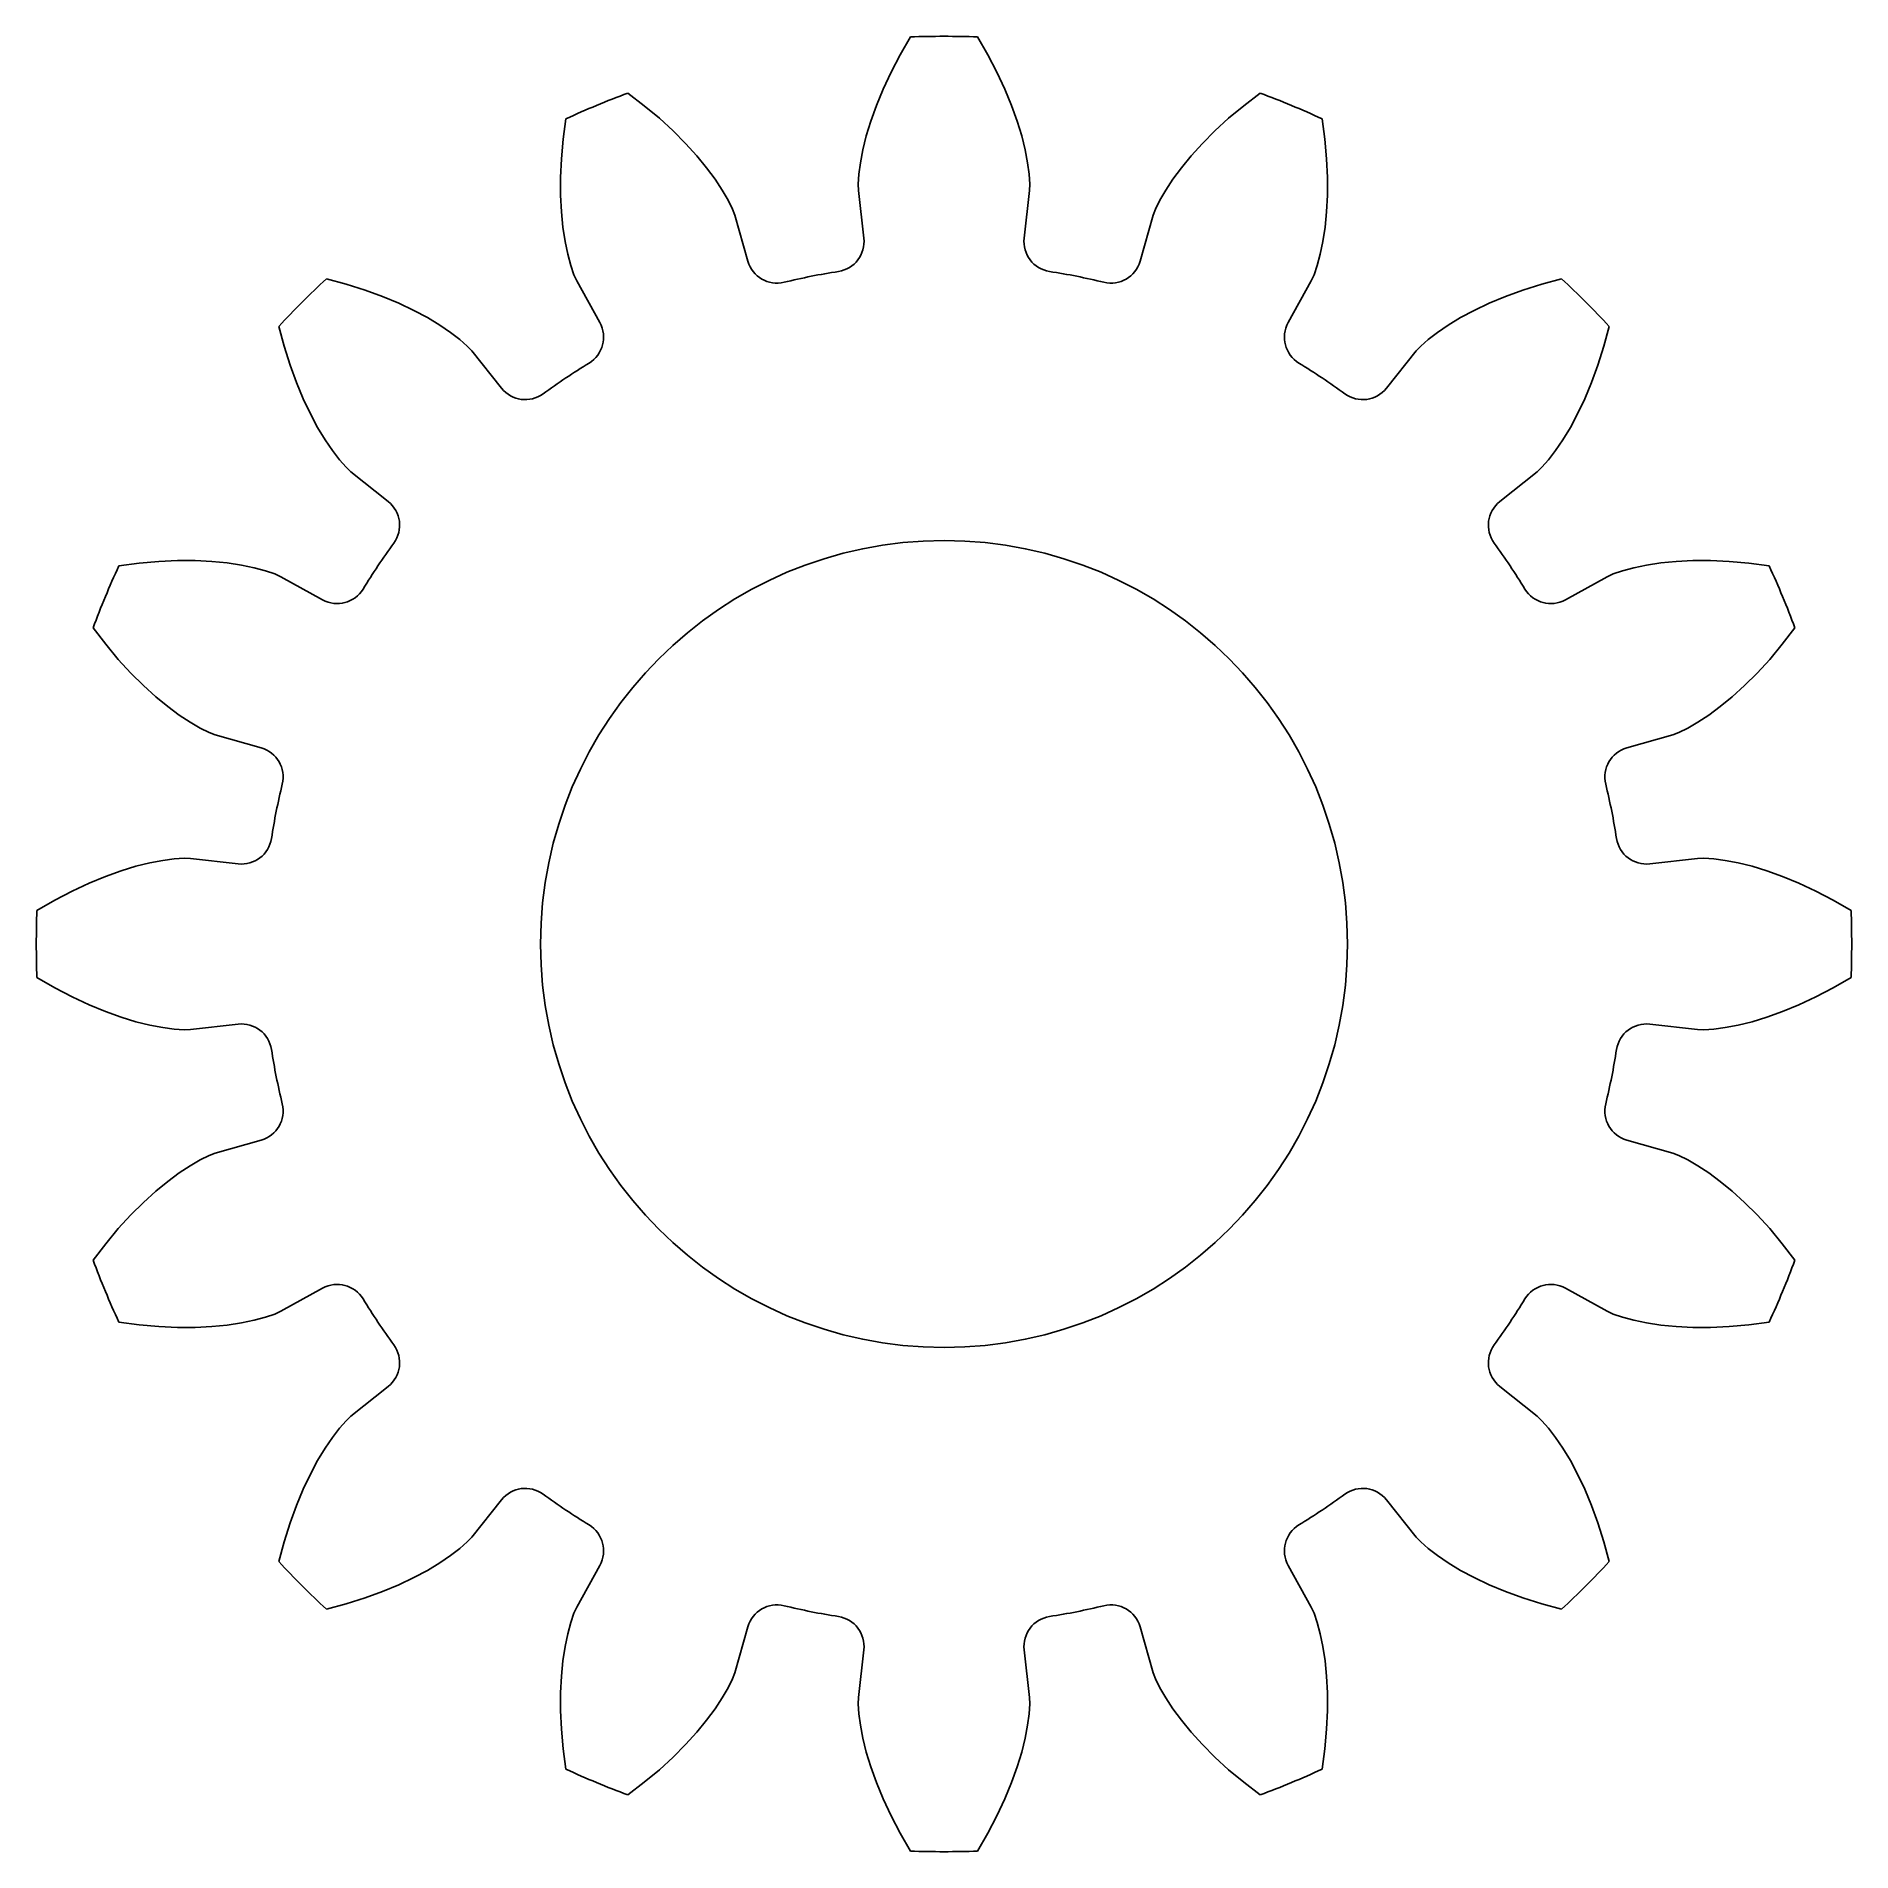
# Model space of a CAD drawing. Header units: millimetres. Extents: x -13.5 to 13.5, y -13.5 to 13.5.
import ezdxf

# ---------------------------------------------------------------- set-up
doc = ezdxf.new("R2010")
doc.units = ezdxf.units.MM

msp = doc.modelspace()

# ---------------------------------------------------------------- linework, layer by layer
at = {"layer": 'shaft'}
msp.add_circle((0, 0), 6, dxfattribs=at)
at = {"layer": 'sun'}
for p, q in [((-0.499162, 13.490769), (-0.652891, 13.224757)), ((0.652891, 13.224757), (0.499162, 13.490769)), ((-0.788147, 12.965463), (-0.905493, 12.713983)), ((-0.652891, 13.224757), (-0.788147, 12.965463)), ((0.788147, 12.965463), (0.652891, 13.224757)), ((0.905493, 12.713983), (0.788147, 12.965463)), ((-0.905493, 12.713983), (-1.005502, 12.47148)), ((1.005502, 12.47148), (0.905493, 12.713983)), ((-4.457703, 12.467933), (-4.701528, 12.654866)), ((-4.233515, 12.280136), (-4.457703, 12.467933)), ((-1.005502, 12.47148), (-1.088751, 12.239235)), ((1.088751, 12.239235), (1.005502, 12.47148)), ((4.457703, 12.467933), (4.233515, 12.280136)), ((4.701528, 12.654866), (4.457703, 12.467933)), ((-5.623859, 12.272824), (-5.664088, 11.968232)), ((-4.028864, 12.092706), (-4.233515, 12.280136)), ((-1.088751, 12.239235), (-1.155824, 12.018718)), ((1.155824, 12.018718), (1.088751, 12.239235)), ((4.233515, 12.280136), (4.028864, 12.092706)), ((5.664088, 11.968232), (5.623859, 12.272824)), ((-5.664088, 11.968232), (-5.68982, 11.676915)), ((-3.843666, 11.906934), (-4.028864, 12.092706)), ((-3.677878, 11.724226), (-3.843666, 11.906934)), ((-1.155824, 12.018718), (-1.207314, 11.811725)), ((1.207314, 11.811725), (1.155824, 12.018718)), ((3.843666, 11.906934), (3.677878, 11.724226)), ((4.028864, 12.092706), (3.843666, 11.906934)), ((5.68982, 11.676915), (5.664088, 11.968232)), ((-5.68982, 11.676915), (-5.701997, 11.399671)), ((-3.531522, 11.546163), (-3.677878, 11.724226)), ((-1.243834, 11.62063), (-1.266058, 11.448961)), ((-1.207314, 11.811725), (-1.243834, 11.62063)), ((1.243834, 11.62063), (1.207314, 11.811725)), ((1.266058, 11.448961), (1.243834, 11.62063)), ((3.677878, 11.724226), (3.531522, 11.546163)), ((5.701997, 11.399671), (5.68982, 11.676915)), ((-5.701997, 11.399671), (-5.701592, 11.137356)), ((-3.404739, 11.37463), (-3.531522, 11.546163)), ((-3.29787, 11.212057), (-3.404739, 11.37463)), ((-1.266058, 11.448961), (-1.27485, 11.303106)), ((1.27485, 11.303106), (1.266058, 11.448961)), ((3.404739, 11.37463), (3.29787, 11.212057)), ((3.531522, 11.546163), (3.404739, 11.37463)), ((5.701592, 11.137356), (5.701997, 11.399671)), ((-5.701592, 11.137356), (-5.689628, 10.890932)), ((-3.211643, 11.06196), (-3.29787, 11.212057)), ((-1.27485, 11.303106), (-1.2724, 11.204294)), ((-1.2724, 11.204294), (-1.192184, 10.497944)), ((1.192184, 10.497944), (1.2724, 11.204294)), ((1.2724, 11.204294), (1.27485, 11.303106)), ((3.29787, 11.212057), (3.211643, 11.06196)), ((5.689628, 10.890932), (5.701592, 11.137356)), ((-5.689628, 10.890932), (-5.667207, 10.661533)), ((-3.147704, 10.930572), (-3.211643, 11.06196)), ((-3.112153, 10.838344), (-3.147704, 10.930572)), ((-2.915954, 10.155065), (-3.112153, 10.838344)), ((3.112153, 10.838344), (2.915954, 10.155065)), ((3.147704, 10.930572), (3.112153, 10.838344)), ((3.211643, 11.06196), (3.147704, 10.930572)), ((5.667207, 10.661533), (5.689628, 10.890932)), ((-5.667207, 10.661533), (-5.635564, 10.450592)), ((5.635564, 10.450592), (5.667207, 10.661533)), ((-5.635564, 10.450592), (-5.596175, 10.260067)), ((-5.596175, 10.260067), (-5.551013, 10.092961)), ((5.551013, 10.092961), (5.596175, 10.260067)), ((5.596175, 10.260067), (5.635564, 10.450592)), ((-5.551013, 10.092961), (-5.503319, 9.954844)), ((5.503319, 9.954844), (5.551013, 10.092961)), ((-8.889652, 9.812979), (-9.186453, 9.892375)), ((-8.610663, 9.725271), (-8.889652, 9.812979)), ((-8.349863, 9.630424), (-8.610663, 9.725271)), ((-5.503319, 9.954844), (-5.463242, 9.864491)), ((-5.463242, 9.864491), (-5.118824, 9.242606)), ((5.118824, 9.242606), (5.463242, 9.864491)), ((5.463242, 9.864491), (5.503319, 9.954844)), ((8.610663, 9.725271), (8.349863, 9.630424)), ((8.889652, 9.812979), (8.610663, 9.725271)), ((9.186453, 9.892375), (8.889652, 9.812979)), ((-8.107671, 9.529666), (-8.349863, 9.630424)), ((-7.884583, 9.42431), (-8.107671, 9.529666)), ((8.107671, 9.529666), (7.884583, 9.42431)), ((8.349863, 9.630424), (8.107671, 9.529666)), ((-9.892375, 9.186453), (-9.812979, 8.889652)), ((-7.681226, 9.315808), (-7.884583, 9.42431)), ((-7.498451, 9.20585), (-7.681226, 9.315808)), ((-7.337503, 9.09655), (-7.498451, 9.20585)), ((7.498451, 9.20585), (7.337503, 9.09655)), ((7.681226, 9.315808), (7.498451, 9.20585)), ((7.884583, 9.42431), (7.681226, 9.315808)), ((9.812979, 8.889652), (9.892375, 9.186453)), ((-7.2004, 8.990876), (-7.337503, 9.09655)), ((-7.091048, 8.893958), (-7.2004, 8.990876)), ((7.2004, 8.990876), (7.091048, 8.893958)), ((7.337503, 9.09655), (7.2004, 8.990876)), ((-9.812979, 8.889652), (-9.725271, 8.610663)), ((-7.022909, 8.822355), (-7.091048, 8.893958)), ((-6.580166, 8.266169), (-7.022909, 8.822355)), ((7.022909, 8.822355), (6.580166, 8.266169)), ((7.091048, 8.893958), (7.022909, 8.822355)), ((9.725271, 8.610663), (9.812979, 8.889652)), ((-9.725271, 8.610663), (-9.630424, 8.349863)), ((9.630424, 8.349863), (9.725271, 8.610663)), ((-9.630424, 8.349863), (-9.529666, 8.107671)), ((-9.529666, 8.107671), (-9.42431, 7.884583)), ((9.42431, 7.884583), (9.529666, 8.107671)), ((9.529666, 8.107671), (9.630424, 8.349863)), ((-9.42431, 7.884583), (-9.315808, 7.681226)), ((9.315808, 7.681226), (9.42431, 7.884583)), ((-9.315808, 7.681226), (-9.20585, 7.498451)), ((9.20585, 7.498451), (9.315808, 7.681226)), ((-9.20585, 7.498451), (-9.09655, 7.337503)), ((-9.09655, 7.337503), (-8.990876, 7.2004)), ((8.990876, 7.2004), (9.09655, 7.337503)), ((9.09655, 7.337503), (9.20585, 7.498451)), ((-8.990876, 7.2004), (-8.893958, 7.091048)), ((-8.893958, 7.091048), (-8.822355, 7.022909)), ((-8.822355, 7.022909), (-8.266169, 6.580166)), ((8.266169, 6.580166), (8.822355, 7.022909)), ((8.822355, 7.022909), (8.893958, 7.091048)), ((8.893958, 7.091048), (8.990876, 7.2004)), ((-11.676915, 5.68982), (-11.968232, 5.664088)), ((-11.399671, 5.701997), (-11.676915, 5.68982)), ((-11.137356, 5.701592), (-11.399671, 5.701997)), ((-10.890932, 5.689628), (-11.137356, 5.701592)), ((-10.661533, 5.667207), (-10.890932, 5.689628)), ((10.890932, 5.689628), (10.661533, 5.667207)), ((11.137356, 5.701592), (10.890932, 5.689628)), ((11.399671, 5.701997), (11.137356, 5.701592)), ((11.676915, 5.68982), (11.399671, 5.701997)), ((11.968232, 5.664088), (11.676915, 5.68982)), ((-11.968232, 5.664088), (-12.272824, 5.623859)), ((-10.450592, 5.635564), (-10.661533, 5.667207)), ((-10.260067, 5.596175), (-10.450592, 5.635564)), ((-10.092961, 5.551013), (-10.260067, 5.596175)), ((-9.954844, 5.503319), (-10.092961, 5.551013)), ((-9.864491, 5.463242), (-9.954844, 5.503319)), ((-9.242606, 5.118824), (-9.864491, 5.463242)), ((9.864491, 5.463242), (9.242606, 5.118824)), ((9.954844, 5.503319), (9.864491, 5.463242)), ((10.092961, 5.551013), (9.954844, 5.503319)), ((10.260067, 5.596175), (10.092961, 5.551013)), ((10.450592, 5.635564), (10.260067, 5.596175)), ((10.661533, 5.667207), (10.450592, 5.635564)), ((12.272824, 5.623859), (11.968232, 5.664088)), ((-12.654866, 4.701528), (-12.467933, 4.457703)), ((12.467933, 4.457703), (12.654866, 4.701528)), ((-12.467933, 4.457703), (-12.280136, 4.233515)), ((12.280136, 4.233515), (12.467933, 4.457703)), ((-12.280136, 4.233515), (-12.092706, 4.028864)), ((12.092706, 4.028864), (12.280136, 4.233515)), ((-12.092706, 4.028864), (-11.906934, 3.843666)), ((-11.906934, 3.843666), (-11.724226, 3.677878)), ((11.724226, 3.677878), (11.906934, 3.843666)), ((11.906934, 3.843666), (12.092706, 4.028864)), ((-11.724226, 3.677878), (-11.546163, 3.531522)), ((-11.546163, 3.531522), (-11.37463, 3.404739)), ((11.37463, 3.404739), (11.546163, 3.531522)), ((11.546163, 3.531522), (11.724226, 3.677878)), ((-11.37463, 3.404739), (-11.212057, 3.29787)), ((-11.212057, 3.29787), (-11.06196, 3.211643)), ((11.06196, 3.211643), (11.212057, 3.29787)), ((11.212057, 3.29787), (11.37463, 3.404739)), ((-11.06196, 3.211643), (-10.930572, 3.147704)), ((-10.930572, 3.147704), (-10.838344, 3.112153)), ((-10.838344, 3.112153), (-10.155065, 2.915954)), ((10.155065, 2.915954), (10.838344, 3.112153)), ((10.838344, 3.112153), (10.930572, 3.147704)), ((10.930572, 3.147704), (11.06196, 3.211643)), ((-12.239235, 1.088751), (-12.47148, 1.005502)), ((-12.018718, 1.155824), (-12.239235, 1.088751)), ((-11.811725, 1.207314), (-12.018718, 1.155824)), ((-11.62063, 1.243834), (-11.811725, 1.207314)), ((-11.448961, 1.266058), (-11.62063, 1.243834)), ((-11.303106, 1.27485), (-11.448961, 1.266058)), ((-11.204294, 1.2724), (-11.303106, 1.27485)), ((-10.497944, 1.192184), (-11.204294, 1.2724)), ((11.204294, 1.2724), (10.497944, 1.192184)), ((11.303106, 1.27485), (11.204294, 1.2724)), ((11.448961, 1.266058), (11.303106, 1.27485)), ((11.62063, 1.243834), (11.448961, 1.266058)), ((11.811725, 1.207314), (11.62063, 1.243834)), ((12.018718, 1.155824), (11.811725, 1.207314)), ((12.239235, 1.088751), (12.018718, 1.155824)), ((12.47148, 1.005502), (12.239235, 1.088751)), ((-12.713983, 0.905493), (-12.965463, 0.788147)), ((-12.47148, 1.005502), (-12.713983, 0.905493)), ((12.713983, 0.905493), (12.47148, 1.005502)), ((12.965463, 0.788147), (12.713983, 0.905493)), ((-13.224757, 0.652891), (-13.490769, 0.499162)), ((-12.965463, 0.788147), (-13.224757, 0.652891)), ((13.224757, 0.652891), (12.965463, 0.788147)), ((13.490769, 0.499162), (13.224757, 0.652891)), ((-13.490769, -0.499162), (-13.224757, -0.652891)), ((13.224757, -0.652891), (13.490769, -0.499162)), ((-13.224757, -0.652891), (-12.965463, -0.788147)), ((-12.965463, -0.788147), (-12.713983, -0.905493)), ((12.713983, -0.905493), (12.965463, -0.788147)), ((12.965463, -0.788147), (13.224757, -0.652891)), ((-12.713983, -0.905493), (-12.47148, -1.005502)), ((-12.47148, -1.005502), (-12.239235, -1.088751)), ((12.239235, -1.088751), (12.47148, -1.005502)), ((12.47148, -1.005502), (12.713983, -0.905493)), ((-12.239235, -1.088751), (-12.018718, -1.155824)), ((-12.018718, -1.155824), (-11.811725, -1.207314)), ((-11.811725, -1.207314), (-11.62063, -1.243834)), ((-11.62063, -1.243834), (-11.448961, -1.266058)), ((-11.448961, -1.266058), (-11.303106, -1.27485)), ((-11.303106, -1.27485), (-11.204294, -1.2724)), ((-11.204294, -1.2724), (-10.497944, -1.192184)), ((10.497944, -1.192184), (11.204294, -1.2724)), ((11.204294, -1.2724), (11.303106, -1.27485)), ((11.303106, -1.27485), (11.448961, -1.266058)), ((11.448961, -1.266058), (11.62063, -1.243834)), ((11.62063, -1.243834), (11.811725, -1.207314)), ((11.811725, -1.207314), (12.018718, -1.155824)), ((12.018718, -1.155824), (12.239235, -1.088751)), ((-10.155065, -2.915954), (-10.838344, -3.112153)), ((10.838344, -3.112153), (10.155065, -2.915954)), ((-11.06196, -3.211643), (-11.212057, -3.29787)), ((-10.930572, -3.147704), (-11.06196, -3.211643)), ((-10.838344, -3.112153), (-10.930572, -3.147704)), ((10.930572, -3.147704), (10.838344, -3.112153)), ((11.06196, -3.211643), (10.930572, -3.147704)), ((11.212057, -3.29787), (11.06196, -3.211643)), ((-11.37463, -3.404739), (-11.546163, -3.531522)), ((-11.212057, -3.29787), (-11.37463, -3.404739)), ((11.37463, -3.404739), (11.212057, -3.29787)), ((11.546163, -3.531522), (11.37463, -3.404739)), ((-11.724226, -3.677878), (-11.906934, -3.843666)), ((-11.546163, -3.531522), (-11.724226, -3.677878)), ((11.724226, -3.677878), (11.546163, -3.531522)), ((11.906934, -3.843666), (11.724226, -3.677878)), ((-12.092706, -4.028864), (-12.280136, -4.233515)), ((-11.906934, -3.843666), (-12.092706, -4.028864)), ((12.092706, -4.028864), (11.906934, -3.843666)), ((12.280136, -4.233515), (12.092706, -4.028864)), ((-12.280136, -4.233515), (-12.467933, -4.457703)), ((12.467933, -4.457703), (12.280136, -4.233515)), ((-12.467933, -4.457703), (-12.654866, -4.701528)), ((12.654866, -4.701528), (12.467933, -4.457703)), ((-9.864491, -5.463242), (-9.242606, -5.118824)), ((9.242606, -5.118824), (9.864491, -5.463242)), ((-12.272824, -5.623859), (-11.968232, -5.664088)), ((-11.968232, -5.664088), (-11.676915, -5.68982)), ((-10.890932, -5.689628), (-10.661533, -5.667207)), ((-10.661533, -5.667207), (-10.450592, -5.635564)), ((-10.450592, -5.635564), (-10.260067, -5.596175)), ((-10.260067, -5.596175), (-10.092961, -5.551013)), ((-10.092961, -5.551013), (-9.954844, -5.503319)), ((-9.954844, -5.503319), (-9.864491, -5.463242)), ((9.864491, -5.463242), (9.954844, -5.503319)), ((9.954844, -5.503319), (10.092961, -5.551013)), ((10.092961, -5.551013), (10.260067, -5.596175)), ((10.260067, -5.596175), (10.450592, -5.635564)), ((10.450592, -5.635564), (10.661533, -5.667207)), ((10.661533, -5.667207), (10.890932, -5.689628)), ((11.676915, -5.68982), (11.968232, -5.664088)), ((11.968232, -5.664088), (12.272824, -5.623859)), ((-11.676915, -5.68982), (-11.399671, -5.701997)), ((-11.399671, -5.701997), (-11.137356, -5.701592)), ((-11.137356, -5.701592), (-10.890932, -5.689628)), ((10.890932, -5.689628), (11.137356, -5.701592)), ((11.137356, -5.701592), (11.399671, -5.701997)), ((11.399671, -5.701997), (11.676915, -5.68982)), ((-8.266169, -6.580166), (-8.822355, -7.022909)), ((8.822355, -7.022909), (8.266169, -6.580166)), ((-8.990876, -7.2004), (-9.09655, -7.337503)), ((-8.893958, -7.091048), (-8.990876, -7.2004)), ((-8.822355, -7.022909), (-8.893958, -7.091048)), ((8.893958, -7.091048), (8.822355, -7.022909)), ((8.990876, -7.2004), (8.893958, -7.091048)), ((9.09655, -7.337503), (8.990876, -7.2004)), ((-9.20585, -7.498451), (-9.315808, -7.681226)), ((-9.09655, -7.337503), (-9.20585, -7.498451)), ((9.20585, -7.498451), (9.09655, -7.337503)), ((9.315808, -7.681226), (9.20585, -7.498451)), ((-9.315808, -7.681226), (-9.42431, -7.884583)), ((9.42431, -7.884583), (9.315808, -7.681226)), ((-9.42431, -7.884583), (-9.529666, -8.107671)), ((9.529666, -8.107671), (9.42431, -7.884583)), ((-9.630424, -8.349863), (-9.725271, -8.610663)), ((-9.529666, -8.107671), (-9.630424, -8.349863)), ((-7.022909, -8.822355), (-6.580166, -8.266169)), ((6.580166, -8.266169), (7.022909, -8.822355)), ((9.630424, -8.349863), (9.529666, -8.107671)), ((9.725271, -8.610663), (9.630424, -8.349863)), ((-9.725271, -8.610663), (-9.812979, -8.889652)), ((9.812979, -8.889652), (9.725271, -8.610663)), ((-9.812979, -8.889652), (-9.892375, -9.186453)), ((-7.2004, -8.990876), (-7.091048, -8.893958)), ((-7.091048, -8.893958), (-7.022909, -8.822355)), ((7.022909, -8.822355), (7.091048, -8.893958)), ((7.091048, -8.893958), (7.2004, -8.990876)), ((9.892375, -9.186453), (9.812979, -8.889652)), ((-7.498451, -9.20585), (-7.337503, -9.09655)), ((-7.337503, -9.09655), (-7.2004, -8.990876)), ((7.2004, -8.990876), (7.337503, -9.09655)), ((7.337503, -9.09655), (7.498451, -9.20585)), ((-8.107671, -9.529666), (-7.884583, -9.42431)), ((-7.884583, -9.42431), (-7.681226, -9.315808)), ((-7.681226, -9.315808), (-7.498451, -9.20585)), ((-5.118824, -9.242606), (-5.463242, -9.864491)), ((5.463242, -9.864491), (5.118824, -9.242606)), ((7.498451, -9.20585), (7.681226, -9.315808)), ((7.681226, -9.315808), (7.884583, -9.42431)), ((7.884583, -9.42431), (8.107671, -9.529666)), ((-8.610663, -9.725271), (-8.349863, -9.630424)), ((-8.349863, -9.630424), (-8.107671, -9.529666)), ((8.107671, -9.529666), (8.349863, -9.630424)), ((8.349863, -9.630424), (8.610663, -9.725271)), ((-9.186453, -9.892375), (-8.889652, -9.812979)), ((-8.889652, -9.812979), (-8.610663, -9.725271)), ((-5.503319, -9.954844), (-5.551013, -10.092961)), ((-5.463242, -9.864491), (-5.503319, -9.954844)), ((5.503319, -9.954844), (5.463242, -9.864491)), ((5.551013, -10.092961), (5.503319, -9.954844)), ((8.610663, -9.725271), (8.889652, -9.812979)), ((8.889652, -9.812979), (9.186453, -9.892375)), ((-5.551013, -10.092961), (-5.596175, -10.260067)), ((-3.112153, -10.838344), (-2.915954, -10.155065)), ((2.915954, -10.155065), (3.112153, -10.838344)), ((5.596175, -10.260067), (5.551013, -10.092961)), ((-5.635564, -10.450592), (-5.667207, -10.661533)), ((-5.596175, -10.260067), (-5.635564, -10.450592)), ((-1.192184, -10.497944), (-1.2724, -11.204294)), ((1.2724, -11.204294), (1.192184, -10.497944)), ((5.635564, -10.450592), (5.596175, -10.260067)), ((5.667207, -10.661533), (5.635564, -10.450592)), ((-5.667207, -10.661533), (-5.689628, -10.890932)), ((5.689628, -10.890932), (5.667207, -10.661533)), ((-5.689628, -10.890932), (-5.701592, -11.137356)), ((-3.29787, -11.212057), (-3.211643, -11.06196)), ((-3.211643, -11.06196), (-3.147704, -10.930572)), ((-3.147704, -10.930572), (-3.112153, -10.838344)), ((3.112153, -10.838344), (3.147704, -10.930572)), ((3.147704, -10.930572), (3.211643, -11.06196)), ((3.211643, -11.06196), (3.29787, -11.212057)), ((5.701592, -11.137356), (5.689628, -10.890932)), ((-5.701592, -11.137356), (-5.701997, -11.399671)), ((-3.404739, -11.37463), (-3.29787, -11.212057)), ((-1.2724, -11.204294), (-1.27485, -11.303106)), ((-1.27485, -11.303106), (-1.266058, -11.448961)), ((1.266058, -11.448961), (1.27485, -11.303106)), ((1.27485, -11.303106), (1.2724, -11.204294)), ((3.29787, -11.212057), (3.404739, -11.37463)), ((5.701997, -11.399671), (5.701592, -11.137356)), ((-5.701997, -11.399671), (-5.68982, -11.676915)), ((-3.677878, -11.724226), (-3.531522, -11.546163)), ((-3.531522, -11.546163), (-3.404739, -11.37463)), ((-1.266058, -11.448961), (-1.243834, -11.62063)), ((1.243834, -11.62063), (1.266058, -11.448961)), ((3.404739, -11.37463), (3.531522, -11.546163)), ((3.531522, -11.546163), (3.677878, -11.724226)), ((5.68982, -11.676915), (5.701997, -11.399671)), ((-5.68982, -11.676915), (-5.664088, -11.968232)), ((-3.843666, -11.906934), (-3.677878, -11.724226)), ((-1.243834, -11.62063), (-1.207314, -11.811725)), ((-1.207314, -11.811725), (-1.155824, -12.018718)), ((1.155824, -12.018718), (1.207314, -11.811725)), ((1.207314, -11.811725), (1.243834, -11.62063)), ((3.677878, -11.724226), (3.843666, -11.906934)), ((5.664088, -11.968232), (5.68982, -11.676915)), ((-5.664088, -11.968232), (-5.623859, -12.272824)), ((-4.233515, -12.280136), (-4.028864, -12.092706)), ((-4.028864, -12.092706), (-3.843666, -11.906934)), ((-1.155824, -12.018718), (-1.088751, -12.239235)), ((1.088751, -12.239235), (1.155824, -12.018718)), ((3.843666, -11.906934), (4.028864, -12.092706)), ((4.028864, -12.092706), (4.233515, -12.280136)), ((5.623859, -12.272824), (5.664088, -11.968232)), ((-4.457703, -12.467933), (-4.233515, -12.280136)), ((-1.088751, -12.239235), (-1.005502, -12.47148)), ((1.005502, -12.47148), (1.088751, -12.239235)), ((4.233515, -12.280136), (4.457703, -12.467933)), ((-4.701528, -12.654866), (-4.457703, -12.467933)), ((-1.005502, -12.47148), (-0.905493, -12.713983)), ((0.905493, -12.713983), (1.005502, -12.47148)), ((4.457703, -12.467933), (4.701528, -12.654866)), ((-0.905493, -12.713983), (-0.788147, -12.965463)), ((0.788147, -12.965463), (0.905493, -12.713983)), ((-0.788147, -12.965463), (-0.652891, -13.224757)), ((-0.652891, -13.224757), (-0.499162, -13.490769)), ((0.499162, -13.490769), (0.652891, -13.224757)), ((0.652891, -13.224757), (0.788147, -12.965463))]:
    msp.add_line(p, q, dxfattribs=at)
for centre, radius, start, end in [((0, 0), 13.5, 87.881008, 92.118992), ((0, 0), 13.5, 110.381008, 114.618992), ((0, 0), 13.5, 65.381008, 69.618992), ((-1.63931, 10.447166), 0.45, 278.917813, 6.478958), ((1.63931, 10.447166), 0.45, 173.521042, 261.082187), ((-2.483432, 10.27926), 0.45, 196.021042, 283.582187), ((0, 0), 10.125, 98.917813, 103.582187), ((0, 0), 10.125, 76.417813, 81.082187), ((2.483432, 10.27926), 0.45, 256.417813, 343.978958), ((0, 0), 13.5, 132.881008, 137.118992), ((0, 0), 13.5, 42.881008, 47.118992), ((-5.512483, 9.024586), 0.45, 301.417813, 28.978958), ((5.512483, 9.024586), 0.45, 151.021042, 238.582187), ((0, 0), 10.125, 121.417813, 126.082187), ((0, 0), 10.125, 53.917813, 58.582187), ((-6.228095, 8.54643), 0.45, 218.521042, 306.082187), ((6.228095, 8.54643), 0.45, 233.917813, 321.478958), ((-8.54643, 6.228095), 0.45, 323.917813, 51.478958), ((8.54643, 6.228095), 0.45, 128.521042, 216.082187), ((0, 0), 10.125, 143.917813, 148.582187), ((0, 0), 10.125, 31.417813, 36.082187), ((0, 0), 13.5, 155.381008, 159.618992), ((0, 0), 13.5, 20.381008, 24.618992), ((-9.024586, 5.512483), 0.45, 241.021042, 328.582187), ((9.024586, 5.512483), 0.45, 211.417813, 298.978958), ((-10.27926, 2.483432), 0.45, 346.417813, 73.978958), ((10.27926, 2.483432), 0.45, 106.021042, 193.582187), ((0, 0), 10.125, 166.417813, 171.082187), ((0, 0), 10.125, 8.917813, 13.582187), ((-10.447166, 1.63931), 0.45, 263.521042, 351.082187), ((10.447166, 1.63931), 0.45, 188.917813, 276.478958), ((0, 0), 13.5, 177.881008, 182.118992), ((0, 0), 13.5, 357.881008, 2.118992), ((-10.447166, -1.63931), 0.45, 8.917813, 96.478958), ((10.447166, -1.63931), 0.45, 83.521042, 171.082187), ((0, 0), 10.125, 188.917813, 193.582187), ((0, 0), 10.125, 346.417813, 351.082187), ((-10.27926, -2.483432), 0.45, 286.021042, 13.582187), ((10.27926, -2.483432), 0.45, 166.417813, 253.978958), ((0, 0), 13.5, 200.381008, 204.618992), ((0, 0), 13.5, 335.381008, 339.618992), ((-9.024586, -5.512483), 0.45, 31.417813, 118.978958), ((9.024586, -5.512483), 0.45, 61.021042, 148.582187), ((0, 0), 10.125, 211.417813, 216.082187), ((0, 0), 10.125, 323.917813, 328.582187), ((-8.54643, -6.228095), 0.45, 308.521042, 36.082187), ((8.54643, -6.228095), 0.45, 143.917813, 231.478958), ((-6.228095, -8.54643), 0.45, 53.917813, 141.478958), ((6.228095, -8.54643), 0.45, 38.521042, 126.082187), ((0, 0), 10.125, 233.917813, 238.582187), ((0, 0), 10.125, 301.417813, 306.082187), ((-5.512483, -9.024586), 0.45, 331.021042, 58.582187), ((5.512483, -9.024586), 0.45, 121.417813, 208.978958), ((0, 0), 13.5, 222.881008, 227.118992), ((0, 0), 13.5, 312.881008, 317.118992), ((-2.483432, -10.27926), 0.45, 76.417813, 163.978958), ((0, 0), 10.125, 256.417813, 261.082187), ((0, 0), 10.125, 278.917813, 283.582187), ((2.483432, -10.27926), 0.45, 16.021042, 103.582187), ((-1.63931, -10.447166), 0.45, 353.521042, 81.082187), ((1.63931, -10.447166), 0.45, 98.917813, 186.478958), ((0, 0), 13.5, 245.381008, 249.618992), ((0, 0), 13.5, 290.381008, 294.618992), ((0, 0), 13.5, 267.881008, 272.118992)]:
    msp.add_arc(centre, radius, start, end, dxfattribs=at)

doc.saveas('drawing.dxf')
